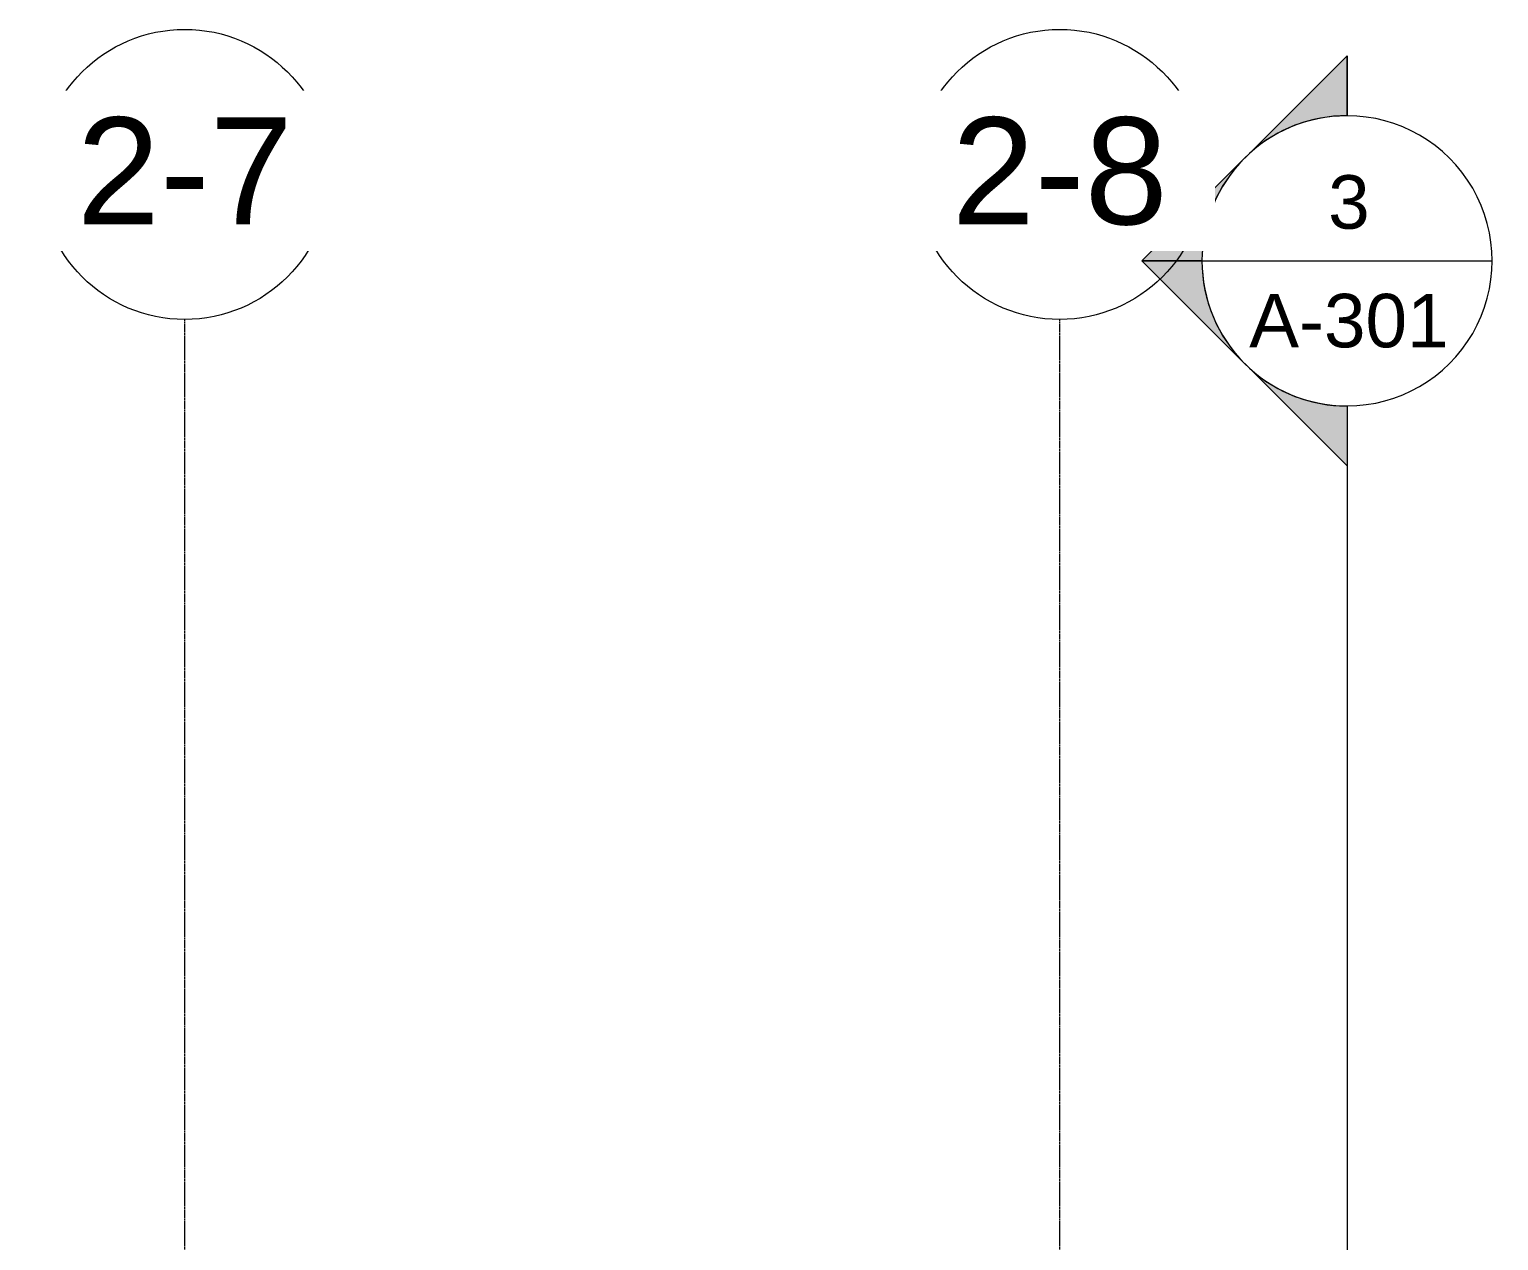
# Model space of a CAD drawing. Header units: inches. Extents: x -23034 to -8448, y -290 to 853.
# Drawn here: x -17737.6 to -17251.5, y 268.9 to 669.8 of the extents above; entities that cross this region are included whole.
import ezdxf

# ---------------------------------------------------------------- set-up
doc = ezdxf.new("R2010")
doc.units = ezdxf.units.IN
doc.header["$MEASUREMENT"] = 0
doc.linetypes.add('Grid Line 1_2_', pattern=[0.8749999999999999, 0.4999999999999999, -0.125, 0.125, -0.125])
for name, color, linetype, lineweight in [('G-ANNO-SYMB', 111, 'Continuous', 9), ('S-GRID', 1, 'Continuous', 9), ('S-GRID-IDEN', 1, 'Continuous', 9)]:
    doc.layers.add(name, color=color, linetype=linetype, lineweight=lineweight)
doc.styles.add('Arial', font='arial.ttf', dxfattribs={"height": 35.40718562874248})
doc.styles.add('Arial_1', font='arial.ttf', dxfattribs={"height": 17.70359281437124})

# ---------------------------------------------------------------- blocks, each defined once
blk = doc.blocks.new('Grid - Grid Head - Circle-14747-Section 8')
at = {"layer": 'S-GRID-IDEN'}
blk.add_circle((-23085.89022535241, 621.7647821060497), 48, dxfattribs=at)
blk = doc.blocks.new('Section - Section Head - Filled-1526-Section 8')
at = {"layer": 'G-ANNO-SYMB'}
h = blk.add_hatch(color=256, dxfattribs=at)
edge = h.paths.add_edge_path(flags=0)
edge.add_arc((-24148.83531033971, 593.1570754422744), 48.06247118192543, 89.99999999999989, 132.0783950246248, ccw=False)
edge.add_line((-24148.83531033971, 641.2195466242015), (-24148.83531033971, 661.0393264361826))
edge.add_line((-24148.83531033971, 661.0393264361826), (-24181.04422105298, 628.8304157229088))
h = blk.add_hatch(color=256, dxfattribs=at)
edge = h.paths.add_edge_path(flags=0)
edge.add_line((-24182.77643583666, 627.0982009392285), (-24216.71756133361, 593.1570754422744))
edge.add_line((-24216.71756133361, 593.1570754422744), (-24196.83531033971, 593.1570754422743))
edge.add_arc((-24148.83531033971, 593.1570754422737), 47.99999999999782, 135.0000000000001, 179.9999999999995, ccw=False)
h = blk.add_hatch(color=256, dxfattribs=at)
edge = h.paths.add_edge_path(flags=0)
edge.add_arc((-24148.83531033971, 593.1570754422742), 47.99999999999972, 180, 225.000000000001, ccw=False)
edge.add_line((-24196.83531033971, 593.1570754422744), (-24216.71756133361, 593.1570754422744))
edge.add_line((-24216.71756133361, 593.1570754422744), (-24182.77643583666, 559.2159499453201))
h = blk.add_hatch(color=256, dxfattribs=at)
edge = h.paths.add_edge_path(flags=0)
edge.add_line((-24181.04422105298, 557.4837351616395), (-24148.83531033971, 525.2748244483654))
edge.add_line((-24148.83531033971, 525.2748244483654), (-24148.83531033971, 545.0946042603465))
edge.add_arc((-24148.83531033971, 593.1570754422739), 48.06247118192778, 227.9216049753765, 270, ccw=False)
for p, q in [((-24216.71756133361, 593.1570754422744), (-24148.83531033971, 661.0393264361826)), ((-24181.04422105298, 628.8304157229088), (-24148.83531033971, 661.0393264361826)), ((-24148.83531033971, 641.1570754422742), (-24148.83531033971, 661.0393264361826)), ((-24148.83531033971, 661.0393264361826), (-24148.83531033971, 641.2195466242015)), ((-24216.71756133361, 593.1570754422744), (-24182.77643583666, 627.0982009392285)), ((-24216.71756133361, 593.1570754422744), (-24148.83531033971, 525.2748244483657)), ((-24196.83531033971, 593.1570754422743), (-24216.71756133361, 593.1570754422744)), ((-24182.77643583666, 559.2159499453201), (-24216.71756133361, 593.1570754422744)), ((-24216.71756133361, 593.1570754422744), (-24196.83531033971, 593.1570754422744)), ((-24148.83531033971, 525.2748244483654), (-24181.04422105298, 557.4837351616395)), ((-24148.83531033971, 545.1570754422742), (-24148.83531033971, 525.2748244483657)), ((-24148.83531033971, 545.0946042603465), (-24148.83531033971, 525.2748244483654))]:
    blk.add_line(p, q, dxfattribs=at)
for centre, radius, start, end in [((-24148.83531033971, 593.1570754422742), 47.99999999999989, 89.99999999999987, 269.9999999999995), ((-24148.83531033971, 593.1570754422744), 48.06247118192543, 89.9999999999996, 132.0783950246245), ((-24148.83531033971, 593.1570754422742), 47.99999999999994, 269.9999999999996, 89.99999999999993), ((-24148.83531033971, 593.1570754422737), 47.99999999999782, 134.9999999999998, 179.9999999999992), ((-24148.83531033971, 593.1570754422742), 47.99999999999972, 179.9999999999997, 225.0000000000006), ((-24148.83531033971, 593.1570754422739), 48.06247118192778, 227.9216049753762, 269.9999999999996)]:
    blk.add_arc(centre, radius, start, end, dxfattribs=at)

msp = doc.modelspace()

# ---------------------------------------------------------------- linework, layer by layer
at = {"layer": 'G-ANNO-SYMB'}
for p, q in [((-17349.6437153075, 593.157075442274), (-17253.6437153075, 593.157075442274)), ((-17301.64371530752, 545.1570754422745), (-17301.64371530752, -79.66080684492748))]:
    msp.add_line(p, q, dxfattribs=at)
at = {"layer": 'S-GRID', "linetype": 'Grid Line 1_2_'}
for p, q in [((-17686.19863032023, -131.9999999999999), (-17686.19863032023, 573.7647821060501)), ((-17686.19863032023, -131.9999999999999), (-17686.19863032023, 573.7647821060501)), ((-17396.69863032023, -131.9999999999999), (-17396.69863032023, 573.7647821060501)), ((-17396.69863032023, -131.9999999999999), (-17396.69863032023, 573.7647821060501))]:
    msp.add_line(p, q, dxfattribs=at)

# ---------------------------------------------------------------- block references
at = {"layer": 'S-GRID-IDEN'}
for p in [(5399.691595032215, 0), (5689.191595032212, 0)]:
    msp.add_blockref('Grid - Grid Head - Circle-14747-Section 8', p, dxfattribs=at)

# ---------------------------------------------------------------- texts
at = {"layer": 'G-ANNO-SYMB', "char_height": 17.70359281437124, "attachment_point": 2, "line_spacing_factor": 0.9385317878468563, "style": 'Arial_1'}
for s, insert, width in [('3', (-17301.02897534563, 621.4953245809787), 16.41599999999998), ('A-301', (-17301.02897534563, 582.2228362023131), 78.62399999999991)]:
    msp.add_mtext(s, dxfattribs=dict(at, insert=insert, width=width))

# ---------------------------------------------------------------- next in the draw order: texts
at = {"layer": 'S-GRID-IDEN', "char_height": 35.40718562874248, "width": 85.10399999999991, "attachment_point": 2, "line_spacing_factor": 0.9385317878468563, "style": 'Arial', "bg_fill": 3, "box_fill_scale": 1.25, "bg_fill_color": 0, "bg_fill_transparency": 0}
for s, insert in [('1-7', (-17686.20785762228, 640.6385190159152)), ('1-8', (-17396.70785762228, 640.6385190159152))]:
    msp.add_mtext(s, dxfattribs=dict(at, insert=insert))

# ---------------------------------------------------------------- next in the draw order: block references
at = {"layer": 'G-ANNO-SYMB'}
msp.add_blockref('Section - Section Head - Filled-1526-Section 8', (6847.191595032202, 0), dxfattribs=at)
at = {"layer": 'S-GRID-IDEN'}
for p in [(5399.691595032215, 0), (5689.191595032212, 0)]:
    msp.add_blockref('Grid - Grid Head - Circle-14747-Section 8', p, dxfattribs=at)

# ---------------------------------------------------------------- next in the draw order: texts
at = {"layer": 'S-GRID-IDEN', "char_height": 35.40718562874248, "width": 85.10399999999991, "attachment_point": 2, "line_spacing_factor": 0.9385317878468563, "style": 'Arial', "bg_fill": 3, "box_fill_scale": 1.25, "bg_fill_color": 0, "bg_fill_transparency": 0}
for s, insert in [('2-7', (-17686.20785762228, 640.6385190159152)), ('2-8', (-17396.70785762228, 640.6385190159152))]:
    msp.add_mtext(s, dxfattribs=dict(at, insert=insert))

doc.saveas('drawing.dxf')
